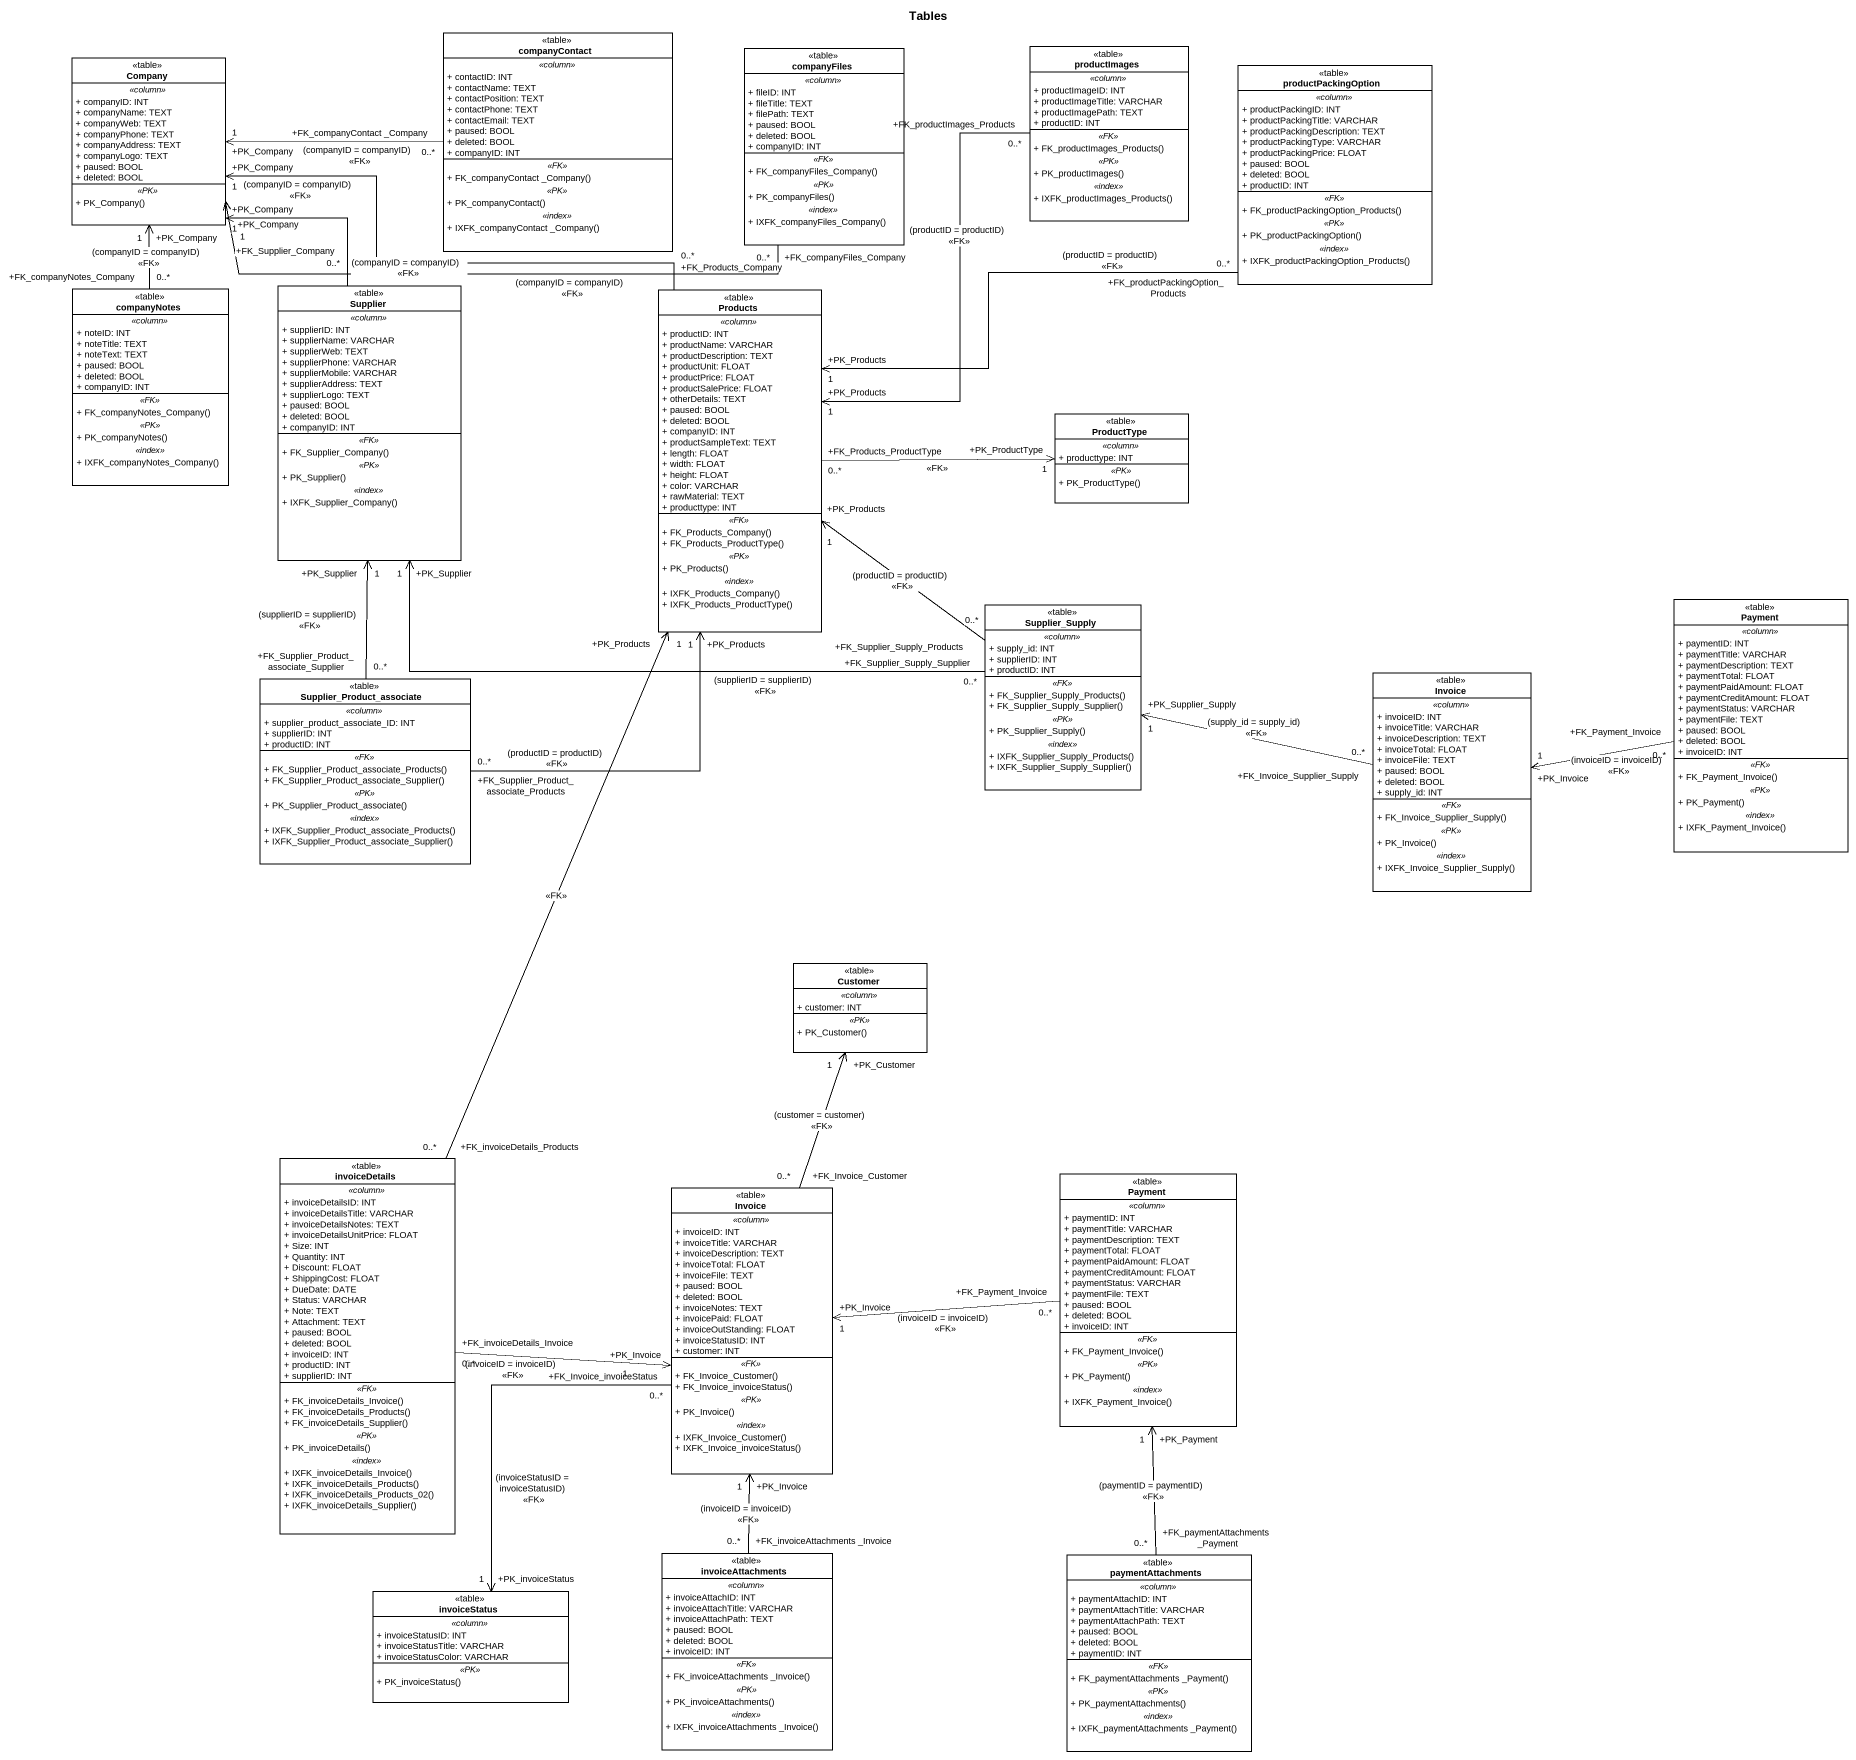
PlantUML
@startuml
title Tables
hide circle
hide empty members
skinparam classAttributeIconSize 0
class companyContact <<table>> {
  .. <<column>> ..
  + contactID: INT
  + contactName: TEXT
  + contactPosition: TEXT
  + contactPhone: TEXT
  + contactEmail: TEXT
  + paused: BOOL
  + deleted: BOOL
  + companyID: INT
  .. <<FK>> ..
  + FK_companyContact _Company()
  .. <<PK>> ..
  + PK_companyContact()
  .. <<index>> ..
  + IXFK_companyContact _Company()
}
class Company <<table>> {
  .. <<column>> ..
  + companyID: INT
  + companyName: TEXT
  + companyWeb: TEXT
  + companyPhone: TEXT
  + companyAddress: TEXT
  + companyLogo: TEXT
  + paused: BOOL
  + deleted: BOOL
  .. <<PK>> ..
  + PK_Company()
}
class companyFiles <<table>> {
  .. <<column>> ..
  + fileID: INT
  + fileTitle: TEXT
  + filePath: TEXT
  + paused: BOOL
  + deleted: BOOL
  + companyID: INT
  .. <<FK>> ..
  + FK_companyFiles_Company()
  .. <<PK>> ..
  + PK_companyFiles()
  .. <<index>> ..
  + IXFK_companyFiles_Company()
}
class productImages <<table>> {
  .. <<column>> ..
  + productImageID: INT
  + productImageTitle: VARCHAR
  + productImagePath: TEXT
  + productID: INT
  .. <<FK>> ..
  + FK_productImages_Products()
  .. <<PK>> ..
  + PK_productImages()
  .. <<index>> ..
  + IXFK_productImages_Products()
}
class productPackingOption <<table>> {
  .. <<column>> ..
  + productPackingID: INT
  + productPackingTitle: VARCHAR
  + productPackingDescription: TEXT
  + productPackingType: VARCHAR
  + productPackingPrice: FLOAT
  + paused: BOOL
  + deleted: BOOL
  + productID: INT
  .. <<FK>> ..
  + FK_productPackingOption_Products()
  .. <<PK>> ..
  + PK_productPackingOption()
  .. <<index>> ..
  + IXFK_productPackingOption_Products()
}
class companyNotes <<table>> {
  .. <<column>> ..
  + noteID: INT
  + noteTitle: TEXT
  + noteText: TEXT
  + paused: BOOL
  + deleted: BOOL
  + companyID: INT
  .. <<FK>> ..
  + FK_companyNotes_Company()
  .. <<PK>> ..
  + PK_companyNotes()
  .. <<index>> ..
  + IXFK_companyNotes_Company()
}
class Supplier <<table>> {
  .. <<column>> ..
  + supplierID: INT
  + supplierName: VARCHAR
  + supplierWeb: TEXT
  + supplierPhone: VARCHAR
  + supplierMobile: VARCHAR
  + supplierAddress: TEXT
  + supplierLogo: TEXT
  + paused: BOOL
  + deleted: BOOL
  + companyID: INT
  .. <<FK>> ..
  + FK_Supplier_Company()
  .. <<PK>> ..
  + PK_Supplier()
  .. <<index>> ..
  + IXFK_Supplier_Company()
}
class Products <<table>> {
  .. <<column>> ..
  + productID: INT
  + productName: VARCHAR
  + productDescription: TEXT
  + productUnit: FLOAT
  + productPrice: FLOAT
  + productSalePrice: FLOAT
  + otherDetails: TEXT
  + paused: BOOL
  + deleted: BOOL
  + companyID: INT
  + productSampleText: TEXT
  + length: FLOAT
  + width: FLOAT
  + height: FLOAT
  + color: VARCHAR
  + rawMaterial: TEXT
  + producttype: INT
  .. <<FK>> ..
  + FK_Products_Company()
  + FK_Products_ProductType()
  .. <<PK>> ..
  + PK_Products()
  .. <<index>> ..
  + IXFK_Products_Company()
  + IXFK_Products_ProductType()
}
class ProductType <<table>> {
  .. <<column>> ..
  + producttype: INT
  .. <<PK>> ..
  + PK_ProductType()
}
class Supplier_Supply <<table>> {
  .. <<column>> ..
  + supply_id: INT
  + supplierID: INT
  + productID: INT
  .. <<FK>> ..
  + FK_Supplier_Supply_Products()
  + FK_Supplier_Supply_Supplier()
  .. <<PK>> ..
  + PK_Supplier_Supply()
  .. <<index>> ..
  + IXFK_Supplier_Supply_Products()
  + IXFK_Supplier_Supply_Supplier()
}
class Payment <<table>> {
  .. <<column>> ..
  + paymentID: INT
  + paymentTitle: VARCHAR
  + paymentDescription: TEXT
  + paymentTotal: FLOAT
  + paymentPaidAmount: FLOAT
  + paymentCreditAmount: FLOAT
  + paymentStatus: VARCHAR
  + paymentFile: TEXT
  + paused: BOOL
  + deleted: BOOL
  + invoiceID: INT
  .. <<FK>> ..
  + FK_Payment_Invoice()
  .. <<PK>> ..
  + PK_Payment()
  .. <<index>> ..
  + IXFK_Payment_Invoice()
}
class Supplier_Product_associate <<table>> {
  .. <<column>> ..
  + supplier_product_associate_ID: INT
  + supplierID: INT
  + productID: INT
  .. <<FK>> ..
  + FK_Supplier_Product_associate_Products()
  + FK_Supplier_Product_associate_Supplier()
  .. <<PK>> ..
  + PK_Supplier_Product_associate()
  .. <<index>> ..
  + IXFK_Supplier_Product_associate_Products()
  + IXFK_Supplier_Product_associate_Supplier()
}
class Invoice <<table>> {
  .. <<column>> ..
  + invoiceID: INT
  + invoiceTitle: VARCHAR
  + invoiceDescription: TEXT
  + invoiceTotal: FLOAT
  + invoiceFile: TEXT
  + paused: BOOL
  + deleted: BOOL
  + supply_id: INT
  .. <<FK>> ..
  + FK_Invoice_Supplier_Supply()
  .. <<PK>> ..
  + PK_Invoice()
  .. <<index>> ..
  + IXFK_Invoice_Supplier_Supply()
}
class Customer <<table>> {
  .. <<column>> ..
  + customer: INT
  .. <<PK>> ..
  + PK_Customer()
}
class invoiceDetails <<table>> {
  .. <<column>> ..
  + invoiceDetailsID: INT
  + invoiceDetailsTitle: VARCHAR
  + invoiceDetailsNotes: TEXT
  + invoiceDetailsUnitPrice: FLOAT
  + Size: INT
  + Quantity: INT
  + Discount: FLOAT
  + ShippingCost: FLOAT
  + DueDate: DATE
  + Status: VARCHAR
  + Note: TEXT
  + Attachment: TEXT
  + paused: BOOL
  + deleted: BOOL
  + invoiceID: INT
  + productID: INT
  + supplierID: INT
  .. <<FK>> ..
  + FK_invoiceDetails_Invoice()
  + FK_invoiceDetails_Products()
  + FK_invoiceDetails_Supplier()
  .. <<PK>> ..
  + PK_invoiceDetails()
  .. <<index>> ..
  + IXFK_invoiceDetails_Invoice()
  + IXFK_invoiceDetails_Products()
  + IXFK_invoiceDetails_Products_02()
  + IXFK_invoiceDetails_Supplier()
}
class "Invoice" as Invoice_2 <<table>> {
  .. <<column>> ..
  + invoiceID: INT
  + invoiceTitle: VARCHAR
  + invoiceDescription: TEXT
  + invoiceTotal: FLOAT
  + invoiceFile: TEXT
  + paused: BOOL
  + deleted: BOOL
  + invoiceNotes: TEXT
  + invoicePaid: FLOAT
  + invoiceOutStanding: FLOAT
  + invoiceStatusID: INT
  + customer: INT
  .. <<FK>> ..
  + FK_Invoice_Customer()
  + FK_Invoice_invoiceStatus()
  .. <<PK>> ..
  + PK_Invoice()
  .. <<index>> ..
  + IXFK_Invoice_Customer()
  + IXFK_Invoice_invoiceStatus()
}
class "Payment" as Payment_2 <<table>> {
  .. <<column>> ..
  + paymentID: INT
  + paymentTitle: VARCHAR
  + paymentDescription: TEXT
  + paymentTotal: FLOAT
  + paymentPaidAmount: FLOAT
  + paymentCreditAmount: FLOAT
  + paymentStatus: VARCHAR
  + paymentFile: TEXT
  + paused: BOOL
  + deleted: BOOL
  + invoiceID: INT
  .. <<FK>> ..
  + FK_Payment_Invoice()
  .. <<PK>> ..
  + PK_Payment()
  .. <<index>> ..
  + IXFK_Payment_Invoice()
}
class invoiceAttachments <<table>> {
  .. <<column>> ..
  + invoiceAttachID: INT
  + invoiceAttachTitle: VARCHAR
  + invoiceAttachPath: TEXT
  + paused: BOOL
  + deleted: BOOL
  + invoiceID: INT
  .. <<FK>> ..
  + FK_invoiceAttachments _Invoice()
  .. <<PK>> ..
  + PK_invoiceAttachments()
  .. <<index>> ..
  + IXFK_invoiceAttachments _Invoice()
}
class paymentAttachments <<table>> {
  .. <<column>> ..
  + paymentAttachID: INT
  + paymentAttachTitle: VARCHAR
  + paymentAttachPath: TEXT
  + paused: BOOL
  + deleted: BOOL
  + paymentID: INT
  .. <<FK>> ..
  + FK_paymentAttachments _Payment()
  .. <<PK>> ..
  + PK_paymentAttachments()
  .. <<index>> ..
  + IXFK_paymentAttachments _Payment()
}
class invoiceStatus <<table>> {
  .. <<column>> ..
  + invoiceStatusID: INT
  + invoiceStatusTitle: VARCHAR
  + invoiceStatusColor: VARCHAR
  .. <<PK>> ..
  + PK_invoiceStatus()
}
companyContact "+FK_companyContact _Company\n0..*" -left-> "+PK_Company\n1" Company : (companyID = companyID)\n<<FK>>
companyFiles "+FK_companyFiles_Company\n0..*" -left-> "+PK_Company\n1" Company : (companyID = companyID)\n<<FK>>
productImages "+FK_productImages_Products\n0..*" --> "+PK_Products\n1" Products : (productID = productID)\n<<FK>>
productPackingOption "+FK_productPackingOption_Products\n0..*" -left-> "+PK_Products\n1" Products : (productID = productID)\n<<FK>>
companyNotes "+FK_companyNotes_Company\n0..*" -up-> "+PK_Company\n1" Company : (companyID = companyID)\n<<FK>>
Supplier "+FK_Supplier_Company\n0..*" -up-> "+PK_Company\n1" Company : (companyID = companyID)\n<<FK>>
Products "+FK_Products_Company\n0..*" -left-> "+PK_Company\n1" Company : (companyID = companyID)\n<<FK>>
Products "+FK_Products_ProductType\n0..*" -right-> "+PK_ProductType\n1" ProductType : <<FK>>
Supplier_Supply "+FK_Supplier_Supply_Supplier\n0..*" -left-> "+PK_Supplier\n1" Supplier : (supplierID = supplierID)\n<<FK>>
Supplier_Supply "+FK_Supplier_Supply_Products\n0..*" -up-> "+PK_Products\n1" Products : (productID = productID)\n<<FK>>
Payment "+FK_Payment_Invoice\n0..*" -left-> "+PK_Invoice\n1" Invoice : (invoiceID = invoiceID)\n<<FK>>
Supplier_Product_associate "+FK_Supplier_Product_associate_Supplier\n0..*" -up-> "+PK_Supplier\n1" Supplier : (supplierID = supplierID)\n<<FK>>
Supplier_Product_associate "+FK_Supplier_Product_associate_Products\n0..*" -up-> "+PK_Products\n1" Products : (productID = productID)\n<<FK>>
Invoice "+FK_Invoice_Supplier_Supply\n0..*" -left-> "+PK_Supplier_Supply\n1" Supplier_Supply : (supply_id = supply_id)\n<<FK>>
invoiceDetails "+FK_invoiceDetails_Products\n0..*" -up-> "+PK_Products\n1" Products : <<FK>>
invoiceDetails "+FK_invoiceDetails_Invoice\n0..*" -right-> "+PK_Invoice\n1" Invoice_2 : (invoiceID = invoiceID)\n<<FK>>
Invoice_2 "+FK_Invoice_Customer\n0..*" -up-> "+PK_Customer\n1" Customer : (customer = customer)\n<<FK>>
Invoice_2 "+FK_Invoice_invoiceStatus\n0..*" --> "+PK_invoiceStatus\n1" invoiceStatus : (invoiceStatusID = invoiceStatusID)\n<<FK>>
Payment_2 "+FK_Payment_Invoice\n0..*" -left-> "+PK_Invoice\n1" Invoice_2 : (invoiceID = invoiceID)\n<<FK>>
invoiceAttachments "+FK_invoiceAttachments _Invoice\n0..*" -up-> "+PK_Invoice\n1" Invoice_2 : (invoiceID = invoiceID)\n<<FK>>
paymentAttachments "+FK_paymentAttachments _Payment\n0..*" -up-> "+PK_Payment\n1" Payment_2 : (paymentID = paymentID)\n<<FK>>
@enduml
